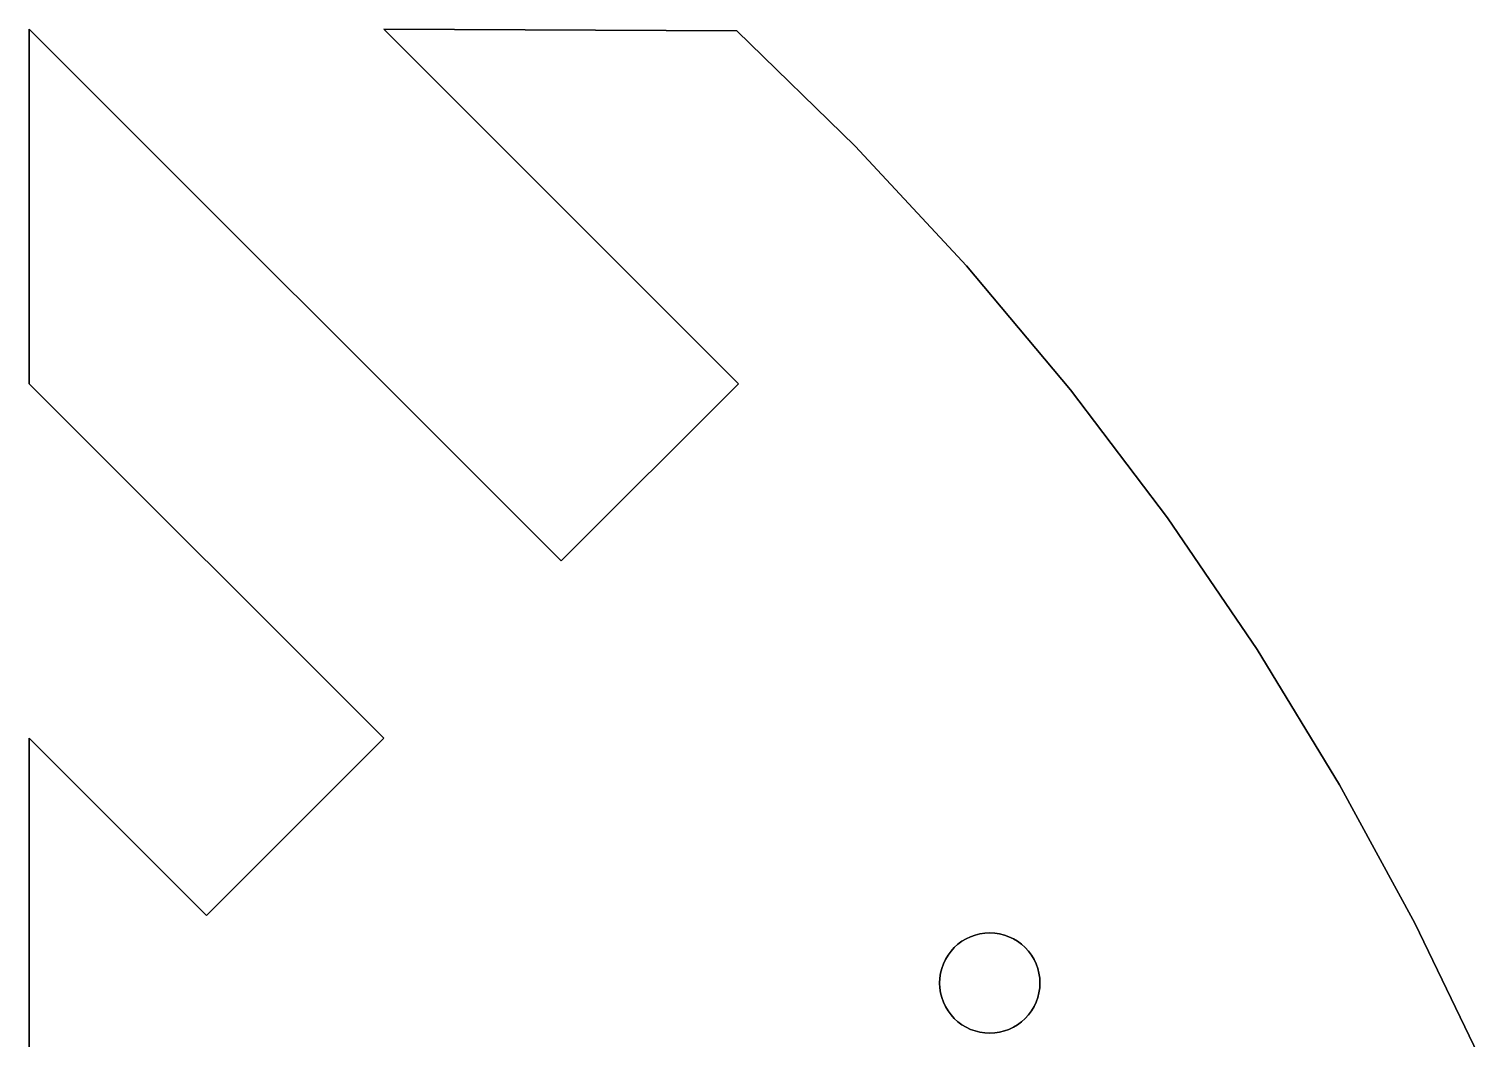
# Model space of a CAD drawing. Extents: x 0 to 16, y 0 to 13.9.
# Drawn here: x 11.668 to 15.291, y 11.361 to 13.878 of the extents above; entities that cross this region are included whole.
import ezdxf

# ---------------------------------------------------------------- set-up
doc = ezdxf.new("R2010")
doc.units = 0
doc.layers.get('0').update_dxf_attribs({"linetype": 'continuous'})

# ---------------------------------------------------------------- blocks, each defined once
blk = doc.blocks.new('FACE133')
at = {"color": 0}
for p, q in [((11.6681, 12.1101), (11.6681, 11.2262)), ((11.6681, 11.2262), (11.6681, 12.1101))]:
    blk.add_line(p, q, dxfattribs=at)
blk = doc.blocks.new('FACE135')
at = {"color": 0}
for p, q in [((12.552, 12.1101), (12.1101, 11.6681)), ((12.1101, 11.6681), (12.552, 12.1101))]:
    blk.add_line(p, q, dxfattribs=at)
blk = doc.blocks.new('FACE136')
at = {"color": 0}
for p, q in [((11.6681, 12.9939), (12.552, 12.1101)), ((12.552, 12.1101), (11.6681, 12.9939))]:
    blk.add_line(p, q, dxfattribs=at)
blk = doc.blocks.new('FACE137')
at = {"color": 0}
for p, q in [((11.6681, 13.8778), (11.6681, 12.9939)), ((11.6681, 12.9939), (11.6681, 13.8778))]:
    blk.add_line(p, q, dxfattribs=at)
blk = doc.blocks.new('FACE140')
at = {"color": 0}
for p, q in [((12.552, 13.8778), (13.4359, 12.9939)), ((13.4359, 12.9939), (12.552, 13.8778))]:
    blk.add_line(p, q, dxfattribs=at)
blk = doc.blocks.new('FACE142')
at = {"color": 0}
for p, q in [((13.7269, 13.5862), (13.4317, 13.8733)), ((13.4317, 13.8733), (13.7269, 13.5862))]:
    blk.add_line(p, q, dxfattribs=at)
blk = doc.blocks.new('FACE147')
at = {"color": 0}
for p, q in [((14.9341, 11.9941), (14.7286, 12.331)), ((14.7286, 12.331), (14.9341, 11.9941))]:
    blk.add_line(p, q, dxfattribs=at)
blk = doc.blocks.new('FACE148')
at = {"color": 0}
for p, q in [((15.1216, 11.6493), (14.9341, 11.9941)), ((14.9341, 11.9941), (15.1216, 11.6493))]:
    blk.add_line(p, q, dxfattribs=at)
blk = doc.blocks.new('FACE149')
at = {"color": 0}
for p, q in [((15.2911, 11.2975), (15.1216, 11.6493)), ((15.1216, 11.6493), (15.2911, 11.2975))]:
    blk.add_line(p, q, dxfattribs=at)
blk = doc.blocks.new('FACE352')
at = {"color": 0}
for p, q in [((14.7286, 12.331), (14.9341, 11.9941)), ((14.9341, 11.9941), (14.7286, 12.331))]:
    blk.add_line(p, q, dxfattribs=at)
blk = doc.blocks.new('FACE353')
at = {"color": 0}
for p, q in [((14.5051, 12.6593), (14.7286, 12.331)), ((14.7286, 12.331), (14.5051, 12.6593))]:
    blk.add_line(p, q, dxfattribs=at)
blk = doc.blocks.new('FACE354')
at = {"color": 0}
for p, q in [((14.2636, 12.9785), (14.5051, 12.6593)), ((14.5051, 12.6593), (14.2636, 12.9785))]:
    blk.add_line(p, q, dxfattribs=at)
blk = doc.blocks.new('FACE355')
at = {"color": 0}
for p, q in [((14.0042, 13.2877), (14.2636, 12.9785)), ((14.2636, 12.9785), (14.0042, 13.2877))]:
    blk.add_line(p, q, dxfattribs=at)
blk = doc.blocks.new('FACE356')
at = {"color": 0}
for p, q in [((13.7269, 13.5862), (14.0042, 13.2877)), ((14.0042, 13.2877), (13.7269, 13.5862))]:
    blk.add_line(p, q, dxfattribs=at)
blk = doc.blocks.new('FACE357')
at = {"color": 0}
for p, q in [((13.4317, 13.8733), (13.7269, 13.5862)), ((13.7269, 13.5862), (13.4317, 13.8733))]:
    blk.add_line(p, q, dxfattribs=at)
blk = doc.blocks.new('FACE359')
at = {"color": 0}
for p, q in [((13.4359, 12.9939), (12.552, 13.8778)), ((12.552, 13.8778), (13.4359, 12.9939))]:
    blk.add_line(p, q, dxfattribs=at)
blk = doc.blocks.new('FACE361')
at = {"color": 0}
for p, q in [((11.6681, 13.8778), (12.9939, 12.552)), ((12.9939, 12.552), (11.6681, 13.8778))]:
    blk.add_line(p, q, dxfattribs=at)
blk = doc.blocks.new('FACE3008')
at = {"color": 0}
for p, q in [((13.9467, 11.4522), (13.9426, 11.4637)), ((13.9426, 11.4637), (13.9467, 11.4522))]:
    blk.add_line(p, q, dxfattribs=at)
blk = doc.blocks.new('FACE3009')
at = {"color": 0}
for p, q in [((13.9426, 11.4637), (13.9467, 11.4522)), ((13.9467, 11.4522), (13.9426, 11.4637))]:
    blk.add_line(p, q, dxfattribs=at)
blk = doc.blocks.new('FACE3010')
at = {"color": 0}
for p, q in [((13.9519, 11.4411), (13.9467, 11.4522)), ((13.9467, 11.4522), (13.9519, 11.4411))]:
    blk.add_line(p, q, dxfattribs=at)
blk = doc.blocks.new('FACE3011')
at = {"color": 0}
for p, q in [((13.9467, 11.4522), (13.9519, 11.4411)), ((13.9519, 11.4411), (13.9467, 11.4522))]:
    blk.add_line(p, q, dxfattribs=at)
blk = doc.blocks.new('FACE3012')
at = {"color": 0}
for p, q in [((13.9582, 11.4306), (13.9519, 11.4411)), ((13.9519, 11.4411), (13.9582, 11.4306))]:
    blk.add_line(p, q, dxfattribs=at)
blk = doc.blocks.new('FACE3013')
at = {"color": 0}
for p, q in [((13.9519, 11.4411), (13.9582, 11.4306)), ((13.9582, 11.4306), (13.9519, 11.4411))]:
    blk.add_line(p, q, dxfattribs=at)
blk = doc.blocks.new('FACE3016')
at = {"color": 0}
for p, q in [((13.9738, 11.4116), (13.9656, 11.4207)), ((13.9656, 11.4207), (13.9738, 11.4116))]:
    blk.add_line(p, q, dxfattribs=at)
blk = doc.blocks.new('FACE3017')
at = {"color": 0}
for p, q in [((13.9656, 11.4207), (13.9738, 11.4116)), ((13.9738, 11.4116), (13.9656, 11.4207))]:
    blk.add_line(p, q, dxfattribs=at)
blk = doc.blocks.new('FACE3019')
at = {"color": 0}
for p, q in [((13.9738, 11.4116), (13.9829, 11.4034)), ((13.9829, 11.4034), (13.9738, 11.4116))]:
    blk.add_line(p, q, dxfattribs=at)
blk = doc.blocks.new('FACE3021')
at = {"color": 0}
for p, q in [((13.9829, 11.4034), (13.9927, 11.3961)), ((13.9927, 11.3961), (13.9829, 11.4034))]:
    blk.add_line(p, q, dxfattribs=at)
blk = doc.blocks.new('FACE3029')
at = {"color": 0}
for p, q in [((14.0259, 11.3804), (14.0378, 11.3774)), ((14.0378, 11.3774), (14.0259, 11.3804))]:
    blk.add_line(p, q, dxfattribs=at)
blk = doc.blocks.new('FACE3030')
at = {"color": 0}
for p, q in [((14.0499, 11.3756), (14.0378, 11.3774)), ((14.0378, 11.3774), (14.0499, 11.3756))]:
    blk.add_line(p, q, dxfattribs=at)
blk = doc.blocks.new('FACE3032')
at = {"color": 0}
for p, q in [((14.0622, 11.375), (14.0499, 11.3756)), ((14.0499, 11.3756), (14.0622, 11.375))]:
    blk.add_line(p, q, dxfattribs=at)
blk = doc.blocks.new('FACE3034')
at = {"color": 0}
for p, q in [((14.0744, 11.3756), (14.0622, 11.375)), ((14.0622, 11.375), (14.0744, 11.3756))]:
    blk.add_line(p, q, dxfattribs=at)
blk = doc.blocks.new('FACE3035')
at = {"color": 0}
for p, q in [((14.0622, 11.375), (14.0744, 11.3756)), ((14.0744, 11.3756), (14.0622, 11.375))]:
    blk.add_line(p, q, dxfattribs=at)
blk = doc.blocks.new('FACE3036')
at = {"color": 0}
for p, q in [((14.0866, 11.3774), (14.0744, 11.3756)), ((14.0744, 11.3756), (14.0866, 11.3774))]:
    blk.add_line(p, q, dxfattribs=at)
blk = doc.blocks.new('FACE3039')
at = {"color": 0}
for p, q in [((14.0866, 11.3774), (14.0985, 11.3804)), ((14.0985, 11.3804), (14.0866, 11.3774))]:
    blk.add_line(p, q, dxfattribs=at)
blk = doc.blocks.new('FACE3045')
at = {"color": 0}
for p, q in [((14.1211, 11.3898), (14.1316, 11.3961)), ((14.1316, 11.3961), (14.1211, 11.3898))]:
    blk.add_line(p, q, dxfattribs=at)
blk = doc.blocks.new('FACE3047')
at = {"color": 0}
for p, q in [((14.1316, 11.3961), (14.1415, 11.4034)), ((14.1415, 11.4034), (14.1316, 11.3961))]:
    blk.add_line(p, q, dxfattribs=at)
blk = doc.blocks.new('FACE3048')
at = {"color": 0}
for p, q in [((14.1506, 11.4116), (14.1415, 11.4034)), ((14.1415, 11.4034), (14.1506, 11.4116))]:
    blk.add_line(p, q, dxfattribs=at)
blk = doc.blocks.new('FACE3049')
at = {"color": 0}
for p, q in [((14.1415, 11.4034), (14.1506, 11.4116)), ((14.1506, 11.4116), (14.1415, 11.4034))]:
    blk.add_line(p, q, dxfattribs=at)
blk = doc.blocks.new('FACE3052')
at = {"color": 0}
for p, q in [((14.1661, 11.4306), (14.1588, 11.4207)), ((14.1588, 11.4207), (14.1661, 11.4306))]:
    blk.add_line(p, q, dxfattribs=at)
blk = doc.blocks.new('FACE3053')
at = {"color": 0}
for p, q in [((14.1588, 11.4207), (14.1661, 11.4306)), ((14.1661, 11.4306), (14.1588, 11.4207))]:
    blk.add_line(p, q, dxfattribs=at)
blk = doc.blocks.new('FACE3057')
at = {"color": 0}
for p, q in [((14.1724, 11.4411), (14.1777, 11.4522)), ((14.1777, 11.4522), (14.1724, 11.4411))]:
    blk.add_line(p, q, dxfattribs=at)
blk = doc.blocks.new('FACE3058')
at = {"color": 0}
for p, q in [((14.1818, 11.4637), (14.1777, 11.4522)), ((14.1777, 11.4522), (14.1818, 11.4637))]:
    blk.add_line(p, q, dxfattribs=at)
blk = doc.blocks.new('FACE3060')
at = {"color": 0}
for p, q in [((14.1848, 11.4756), (14.1818, 11.4637)), ((14.1818, 11.4637), (14.1848, 11.4756))]:
    blk.add_line(p, q, dxfattribs=at)
blk = doc.blocks.new('FACE3064')
at = {"color": 0}
for p, q in [((14.1872, 11.5), (14.1866, 11.4877)), ((14.1866, 11.4877), (14.1872, 11.5))]:
    blk.add_line(p, q, dxfattribs=at)
blk = doc.blocks.new('FACE3065')
at = {"color": 0}
for p, q in [((14.1866, 11.4877), (14.1872, 11.5)), ((14.1872, 11.5), (14.1866, 11.4877))]:
    blk.add_line(p, q, dxfattribs=at)
blk = doc.blocks.new('FACE3067')
at = {"color": 0}
for p, q in [((14.1872, 11.5), (14.1866, 11.5123)), ((14.1866, 11.5123), (14.1872, 11.5))]:
    blk.add_line(p, q, dxfattribs=at)
blk = doc.blocks.new('FACE3068')
at = {"color": 0}
for p, q in [((14.1848, 11.5244), (14.1866, 11.5123)), ((14.1866, 11.5123), (14.1848, 11.5244))]:
    blk.add_line(p, q, dxfattribs=at)
blk = doc.blocks.new('FACE3070')
at = {"color": 0}
for p, q in [((14.1818, 11.5363), (14.1848, 11.5244)), ((14.1848, 11.5244), (14.1818, 11.5363))]:
    blk.add_line(p, q, dxfattribs=at)
blk = doc.blocks.new('FACE3072')
at = {"color": 0}
for p, q in [((14.1777, 11.5478), (14.1818, 11.5363)), ((14.1818, 11.5363), (14.1777, 11.5478))]:
    blk.add_line(p, q, dxfattribs=at)
blk = doc.blocks.new('FACE3075')
at = {"color": 0}
for p, q in [((14.1777, 11.5478), (14.1724, 11.5589)), ((14.1724, 11.5589), (14.1777, 11.5478))]:
    blk.add_line(p, q, dxfattribs=at)
blk = doc.blocks.new('FACE3076')
at = {"color": 0}
for p, q in [((14.1661, 11.5694), (14.1724, 11.5589)), ((14.1724, 11.5589), (14.1661, 11.5694))]:
    blk.add_line(p, q, dxfattribs=at)
blk = doc.blocks.new('FACE3078')
at = {"color": 0}
for p, q in [((14.1588, 11.5793), (14.1661, 11.5694)), ((14.1661, 11.5694), (14.1588, 11.5793))]:
    blk.add_line(p, q, dxfattribs=at)
blk = doc.blocks.new('FACE3079')
at = {"color": 0}
for p, q in [((14.1661, 11.5694), (14.1588, 11.5793)), ((14.1588, 11.5793), (14.1661, 11.5694))]:
    blk.add_line(p, q, dxfattribs=at)
blk = doc.blocks.new('FACE3081')
at = {"color": 0}
for p, q in [((14.1588, 11.5793), (14.1506, 11.5884)), ((14.1506, 11.5884), (14.1588, 11.5793))]:
    blk.add_line(p, q, dxfattribs=at)
blk = doc.blocks.new('FACE3082')
at = {"color": 0}
for p, q in [((14.1415, 11.5966), (14.1506, 11.5884)), ((14.1506, 11.5884), (14.1415, 11.5966))]:
    blk.add_line(p, q, dxfattribs=at)
blk = doc.blocks.new('FACE3083')
at = {"color": 0}
for p, q in [((14.1506, 11.5884), (14.1415, 11.5966)), ((14.1415, 11.5966), (14.1506, 11.5884))]:
    blk.add_line(p, q, dxfattribs=at)
blk = doc.blocks.new('FACE3086')
at = {"color": 0}
for p, q in [((14.1211, 11.6102), (14.1316, 11.6039)), ((14.1316, 11.6039), (14.1211, 11.6102))]:
    blk.add_line(p, q, dxfattribs=at)
blk = doc.blocks.new('FACE3087')
at = {"color": 0}
for p, q in [((14.1316, 11.6039), (14.1211, 11.6102)), ((14.1211, 11.6102), (14.1316, 11.6039))]:
    blk.add_line(p, q, dxfattribs=at)
blk = doc.blocks.new('FACE3089')
at = {"color": 0}
for p, q in [((14.1211, 11.6102), (14.11, 11.6155)), ((14.11, 11.6155), (14.1211, 11.6102))]:
    blk.add_line(p, q, dxfattribs=at)
blk = doc.blocks.new('FACE3090')
at = {"color": 0}
for p, q in [((14.0985, 11.6196), (14.11, 11.6155)), ((14.11, 11.6155), (14.0985, 11.6196))]:
    blk.add_line(p, q, dxfattribs=at)
blk = doc.blocks.new('FACE3093')
at = {"color": 0}
for p, q in [((14.0985, 11.6196), (14.0866, 11.6226)), ((14.0866, 11.6226), (14.0985, 11.6196))]:
    blk.add_line(p, q, dxfattribs=at)
blk = doc.blocks.new('FACE3095')
at = {"color": 0}
for p, q in [((14.0866, 11.6226), (14.0744, 11.6244)), ((14.0744, 11.6244), (14.0866, 11.6226))]:
    blk.add_line(p, q, dxfattribs=at)
blk = doc.blocks.new('FACE3096')
at = {"color": 0}
for p, q in [((14.0622, 11.625), (14.0744, 11.6244)), ((14.0744, 11.6244), (14.0622, 11.625))]:
    blk.add_line(p, q, dxfattribs=at)
blk = doc.blocks.new('FACE3098')
at = {"color": 0}
for p, q in [((14.0499, 11.6244), (14.0622, 11.625)), ((14.0622, 11.625), (14.0499, 11.6244))]:
    blk.add_line(p, q, dxfattribs=at)
blk = doc.blocks.new('FACE3099')
at = {"color": 0}
for p, q in [((14.0622, 11.625), (14.0499, 11.6244)), ((14.0499, 11.6244), (14.0622, 11.625))]:
    blk.add_line(p, q, dxfattribs=at)
blk = doc.blocks.new('FACE3104')
at = {"color": 0}
for p, q in [((14.0143, 11.6155), (14.0259, 11.6196)), ((14.0259, 11.6196), (14.0143, 11.6155))]:
    blk.add_line(p, q, dxfattribs=at)
blk = doc.blocks.new('FACE3105')
at = {"color": 0}
for p, q in [((14.0259, 11.6196), (14.0143, 11.6155)), ((14.0143, 11.6155), (14.0259, 11.6196))]:
    blk.add_line(p, q, dxfattribs=at)
blk = doc.blocks.new('FACE3106')
at = {"color": 0}
for p, q in [((14.0033, 11.6102), (14.0143, 11.6155)), ((14.0143, 11.6155), (14.0033, 11.6102))]:
    blk.add_line(p, q, dxfattribs=at)
blk = doc.blocks.new('FACE3111')
at = {"color": 0}
for p, q in [((13.9927, 11.6039), (13.9829, 11.5966)), ((13.9829, 11.5966), (13.9927, 11.6039))]:
    blk.add_line(p, q, dxfattribs=at)
blk = doc.blocks.new('FACE3112')
at = {"color": 0}
for p, q in [((13.9738, 11.5884), (13.9829, 11.5966)), ((13.9829, 11.5966), (13.9738, 11.5884))]:
    blk.add_line(p, q, dxfattribs=at)
blk = doc.blocks.new('FACE3120')
at = {"color": 0}
for p, q in [((13.9467, 11.5478), (13.9519, 11.5589)), ((13.9519, 11.5589), (13.9467, 11.5478))]:
    blk.add_line(p, q, dxfattribs=at)
blk = doc.blocks.new('FACE3124')
at = {"color": 0}
for p, q in [((13.9396, 11.5244), (13.9426, 11.5363)), ((13.9426, 11.5363), (13.9396, 11.5244))]:
    blk.add_line(p, q, dxfattribs=at)
blk = doc.blocks.new('FACE3126')
at = {"color": 0}
for p, q in [((13.9378, 11.5123), (13.9396, 11.5244)), ((13.9396, 11.5244), (13.9378, 11.5123))]:
    blk.add_line(p, q, dxfattribs=at)
blk = doc.blocks.new('FACE3127')
at = {"color": 0}
for p, q in [((13.9396, 11.5244), (13.9378, 11.5123)), ((13.9378, 11.5123), (13.9396, 11.5244))]:
    blk.add_line(p, q, dxfattribs=at)
blk = doc.blocks.new('FACE3130')
at = {"color": 0}
for p, q in [((13.9378, 11.4877), (13.9372, 11.5)), ((13.9372, 11.5), (13.9378, 11.4877))]:
    blk.add_line(p, q, dxfattribs=at)
blk = doc.blocks.new('FACE3132')
at = {"color": 0}
for p, q in [((13.9396, 11.4756), (13.9378, 11.4877)), ((13.9378, 11.4877), (13.9396, 11.4756))]:
    blk.add_line(p, q, dxfattribs=at)
blk = doc.blocks.new('FACE3133')
at = {"color": 0}
for p, q in [((13.9378, 11.4877), (13.9396, 11.4756)), ((13.9396, 11.4756), (13.9378, 11.4877))]:
    blk.add_line(p, q, dxfattribs=at)
blk = doc.blocks.new('FACE3136')
at = {"color": 0}
for p, q in [((13.9467, 11.4522), (13.9426, 11.4637)), ((13.9426, 11.4637), (13.9467, 11.4522))]:
    blk.add_line(p, q, dxfattribs=at)
blk = doc.blocks.new('FACE3137')
at = {"color": 0}
for p, q in [((13.9426, 11.4637), (13.9467, 11.4522)), ((13.9467, 11.4522), (13.9426, 11.4637))]:
    blk.add_line(p, q, dxfattribs=at)
blk = doc.blocks.new('FACE3138')
at = {"color": 0}
for p, q in [((13.9519, 11.4411), (13.9467, 11.4522)), ((13.9467, 11.4522), (13.9519, 11.4411))]:
    blk.add_line(p, q, dxfattribs=at)
blk = doc.blocks.new('FACE3139')
at = {"color": 0}
for p, q in [((13.9467, 11.4522), (13.9519, 11.4411)), ((13.9519, 11.4411), (13.9467, 11.4522))]:
    blk.add_line(p, q, dxfattribs=at)
blk = doc.blocks.new('FACE3140')
at = {"color": 0}
for p, q in [((13.9582, 11.4306), (13.9519, 11.4411)), ((13.9519, 11.4411), (13.9582, 11.4306))]:
    blk.add_line(p, q, dxfattribs=at)
blk = doc.blocks.new('FACE3141')
at = {"color": 0}
for p, q in [((13.9519, 11.4411), (13.9582, 11.4306)), ((13.9582, 11.4306), (13.9519, 11.4411))]:
    blk.add_line(p, q, dxfattribs=at)
blk = doc.blocks.new('FACE3144')
at = {"color": 0}
for p, q in [((13.9738, 11.4116), (13.9656, 11.4207)), ((13.9656, 11.4207), (13.9738, 11.4116))]:
    blk.add_line(p, q, dxfattribs=at)
blk = doc.blocks.new('FACE3145')
at = {"color": 0}
for p, q in [((13.9656, 11.4207), (13.9738, 11.4116)), ((13.9738, 11.4116), (13.9656, 11.4207))]:
    blk.add_line(p, q, dxfattribs=at)
blk = doc.blocks.new('FACE3147')
at = {"color": 0}
for p, q in [((13.9738, 11.4116), (13.9829, 11.4034)), ((13.9829, 11.4034), (13.9738, 11.4116))]:
    blk.add_line(p, q, dxfattribs=at)
blk = doc.blocks.new('FACE3149')
at = {"color": 0}
for p, q in [((13.9829, 11.4034), (13.9927, 11.3961)), ((13.9927, 11.3961), (13.9829, 11.4034))]:
    blk.add_line(p, q, dxfattribs=at)
blk = doc.blocks.new('FACE3157')
at = {"color": 0}
for p, q in [((14.0259, 11.3804), (14.0378, 11.3774)), ((14.0378, 11.3774), (14.0259, 11.3804))]:
    blk.add_line(p, q, dxfattribs=at)
blk = doc.blocks.new('FACE3158')
at = {"color": 0}
for p, q in [((14.0499, 11.3756), (14.0378, 11.3774)), ((14.0378, 11.3774), (14.0499, 11.3756))]:
    blk.add_line(p, q, dxfattribs=at)
blk = doc.blocks.new('FACE3160')
at = {"color": 0}
for p, q in [((14.0622, 11.375), (14.0499, 11.3756)), ((14.0499, 11.3756), (14.0622, 11.375))]:
    blk.add_line(p, q, dxfattribs=at)
blk = doc.blocks.new('FACE3162')
at = {"color": 0}
for p, q in [((14.0744, 11.3756), (14.0622, 11.375)), ((14.0622, 11.375), (14.0744, 11.3756))]:
    blk.add_line(p, q, dxfattribs=at)
blk = doc.blocks.new('FACE3163')
at = {"color": 0}
for p, q in [((14.0622, 11.375), (14.0744, 11.3756)), ((14.0744, 11.3756), (14.0622, 11.375))]:
    blk.add_line(p, q, dxfattribs=at)
blk = doc.blocks.new('FACE3164')
at = {"color": 0}
for p, q in [((14.0866, 11.3774), (14.0744, 11.3756)), ((14.0744, 11.3756), (14.0866, 11.3774))]:
    blk.add_line(p, q, dxfattribs=at)
blk = doc.blocks.new('FACE3167')
at = {"color": 0}
for p, q in [((14.0866, 11.3774), (14.0985, 11.3804)), ((14.0985, 11.3804), (14.0866, 11.3774))]:
    blk.add_line(p, q, dxfattribs=at)
blk = doc.blocks.new('FACE3173')
at = {"color": 0}
for p, q in [((14.1211, 11.3898), (14.1316, 11.3961)), ((14.1316, 11.3961), (14.1211, 11.3898))]:
    blk.add_line(p, q, dxfattribs=at)
blk = doc.blocks.new('FACE3175')
at = {"color": 0}
for p, q in [((14.1316, 11.3961), (14.1415, 11.4034)), ((14.1415, 11.4034), (14.1316, 11.3961))]:
    blk.add_line(p, q, dxfattribs=at)
blk = doc.blocks.new('FACE3176')
at = {"color": 0}
for p, q in [((14.1506, 11.4116), (14.1415, 11.4034)), ((14.1415, 11.4034), (14.1506, 11.4116))]:
    blk.add_line(p, q, dxfattribs=at)
blk = doc.blocks.new('FACE3177')
at = {"color": 0}
for p, q in [((14.1415, 11.4034), (14.1506, 11.4116)), ((14.1506, 11.4116), (14.1415, 11.4034))]:
    blk.add_line(p, q, dxfattribs=at)
blk = doc.blocks.new('FACE3180')
at = {"color": 0}
for p, q in [((14.1661, 11.4306), (14.1588, 11.4207)), ((14.1588, 11.4207), (14.1661, 11.4306))]:
    blk.add_line(p, q, dxfattribs=at)
blk = doc.blocks.new('FACE3181')
at = {"color": 0}
for p, q in [((14.1588, 11.4207), (14.1661, 11.4306)), ((14.1661, 11.4306), (14.1588, 11.4207))]:
    blk.add_line(p, q, dxfattribs=at)
blk = doc.blocks.new('FACE3185')
at = {"color": 0}
for p, q in [((14.1724, 11.4411), (14.1777, 11.4522)), ((14.1777, 11.4522), (14.1724, 11.4411))]:
    blk.add_line(p, q, dxfattribs=at)
blk = doc.blocks.new('FACE3186')
at = {"color": 0}
for p, q in [((14.1818, 11.4637), (14.1777, 11.4522)), ((14.1777, 11.4522), (14.1818, 11.4637))]:
    blk.add_line(p, q, dxfattribs=at)
blk = doc.blocks.new('FACE3188')
at = {"color": 0}
for p, q in [((14.1848, 11.4756), (14.1818, 11.4637)), ((14.1818, 11.4637), (14.1848, 11.4756))]:
    blk.add_line(p, q, dxfattribs=at)
blk = doc.blocks.new('FACE3192')
at = {"color": 0}
for p, q in [((14.1872, 11.5), (14.1866, 11.4877)), ((14.1866, 11.4877), (14.1872, 11.5))]:
    blk.add_line(p, q, dxfattribs=at)
blk = doc.blocks.new('FACE3193')
at = {"color": 0}
for p, q in [((14.1866, 11.4877), (14.1872, 11.5)), ((14.1872, 11.5), (14.1866, 11.4877))]:
    blk.add_line(p, q, dxfattribs=at)
blk = doc.blocks.new('FACE3195')
at = {"color": 0}
for p, q in [((14.1872, 11.5), (14.1866, 11.5123)), ((14.1866, 11.5123), (14.1872, 11.5))]:
    blk.add_line(p, q, dxfattribs=at)
blk = doc.blocks.new('FACE3196')
at = {"color": 0}
for p, q in [((14.1848, 11.5244), (14.1866, 11.5123)), ((14.1866, 11.5123), (14.1848, 11.5244))]:
    blk.add_line(p, q, dxfattribs=at)

msp = doc.modelspace()

# ---------------------------------------------------------------- linework, layer by layer
at = {"color": 0}
for points in [[(12.9939, 12.552), (12.9939, 12.552), (11.6681, 13.8778), (11.6681, 13.8778)], [(11.6681, 12.9939), (11.6681, 12.9939), (11.6681, 13.8778), (11.6681, 13.8778)], [(13.4317, 13.8733), (13.4317, 13.8733), (12.552, 13.8778), (12.552, 13.8778)], [(12.552, 13.8778), (12.552, 13.8778), (13.4317, 13.8733), (13.4317, 13.8733)], [(14.0042, 13.2877), (14.0042, 13.2877), (13.7269, 13.5862), (13.7269, 13.5862)], [(14.2636, 12.9785), (14.2636, 12.9785), (14.0042, 13.2877), (14.0042, 13.2877)], [(12.552, 12.1101), (12.552, 12.1101), (11.6681, 12.9939), (11.6681, 12.9939)], [(13.4359, 12.9939), (13.4359, 12.9939), (12.9939, 12.552), (12.9939, 12.552)], [(12.9939, 12.552), (12.9939, 12.552), (13.4359, 12.9939), (13.4359, 12.9939)], [(14.5051, 12.6593), (14.5051, 12.6593), (14.2636, 12.9785), (14.2636, 12.9785)], [(14.7286, 12.331), (14.7286, 12.331), (14.5051, 12.6593), (14.5051, 12.6593)], [(12.1101, 11.6681), (12.1101, 11.6681), (11.6681, 12.1101), (11.6681, 12.1101)], [(11.6681, 12.1101), (11.6681, 12.1101), (12.1101, 11.6681), (12.1101, 11.6681)], [(11.6681, 11.2262), (11.6681, 11.2262), (11.6681, 12.1101), (11.6681, 12.1101)], [(12.1101, 11.6681), (12.1101, 11.6681), (12.552, 12.1101), (12.552, 12.1101)], [(14.9341, 11.9941), (14.9341, 11.9941), (15.1216, 11.6493), (15.1216, 11.6493)], [(15.1216, 11.6493), (15.1216, 11.6493), (15.2911, 11.2975), (15.2911, 11.2975)], [(13.9829, 11.5966), (13.9738, 11.5884), (13.9738, 11.5884), (13.9829, 11.5966)], [(13.9829, 11.5966), (13.9829, 11.5966), (13.9927, 11.6039), (13.9927, 11.6039)], [(13.9927, 11.6039), (13.9927, 11.6039), (14.0033, 11.6102), (14.0033, 11.6102)], [(14.0033, 11.6102), (13.9927, 11.6039), (13.9927, 11.6039), (14.0033, 11.6102)], [(14.0143, 11.6155), (14.0033, 11.6102), (14.0033, 11.6102), (14.0143, 11.6155)], [(14.0259, 11.6196), (14.0259, 11.6196), (14.0378, 11.6226), (14.0378, 11.6226)], [(14.0378, 11.6226), (14.0259, 11.6196), (14.0259, 11.6196), (14.0378, 11.6226)], [(14.0378, 11.6226), (14.0378, 11.6226), (14.0499, 11.6244), (14.0499, 11.6244)], [(14.0499, 11.6244), (14.0378, 11.6226), (14.0378, 11.6226), (14.0499, 11.6244)], [(14.0744, 11.6244), (14.0622, 11.625), (14.0622, 11.625), (14.0744, 11.6244)], [(14.0744, 11.6244), (14.0744, 11.6244), (14.0866, 11.6226), (14.0866, 11.6226)], [(14.0866, 11.6226), (14.0866, 11.6226), (14.0985, 11.6196), (14.0985, 11.6196)], [(14.11, 11.6155), (14.0985, 11.6196), (14.0985, 11.6196), (14.11, 11.6155)], [(14.11, 11.6155), (14.11, 11.6155), (14.1211, 11.6102), (14.1211, 11.6102)], [(14.1316, 11.6039), (14.1316, 11.6039), (14.1415, 11.5966), (14.1415, 11.5966)], [(14.1415, 11.5966), (14.1316, 11.6039), (14.1316, 11.6039), (14.1415, 11.5966)], [(13.9519, 11.5589), (13.9467, 11.5478), (13.9467, 11.5478), (13.9519, 11.5589)], [(13.9519, 11.5589), (13.9519, 11.5589), (13.9582, 11.5694), (13.9582, 11.5694)], [(13.9582, 11.5694), (13.9519, 11.5589), (13.9519, 11.5589), (13.9582, 11.5694)], [(13.9582, 11.5694), (13.9582, 11.5694), (13.9656, 11.5793), (13.9656, 11.5793)], [(13.9656, 11.5793), (13.9582, 11.5694), (13.9582, 11.5694), (13.9656, 11.5793)], [(13.9656, 11.5793), (13.9656, 11.5793), (13.9738, 11.5884), (13.9738, 11.5884)], [(13.9738, 11.5884), (13.9656, 11.5793), (13.9656, 11.5793), (13.9738, 11.5884)], [(14.1506, 11.5884), (14.1506, 11.5884), (14.1588, 11.5793), (14.1588, 11.5793)], [(14.1724, 11.5589), (14.1661, 11.5694), (14.1661, 11.5694), (14.1724, 11.5589)], [(14.1724, 11.5589), (14.1724, 11.5589), (14.1777, 11.5478), (14.1777, 11.5478)], [(13.9426, 11.5363), (13.9396, 11.5244), (13.9396, 11.5244), (13.9426, 11.5363)], [(13.9426, 11.5363), (13.9426, 11.5363), (13.9467, 11.5478), (13.9467, 11.5478)], [(13.9467, 11.5478), (13.9426, 11.5363), (13.9426, 11.5363), (13.9467, 11.5478)], [(14.1818, 11.5363), (14.1777, 11.5478), (14.1777, 11.5478), (14.1818, 11.5363)], [(14.1848, 11.5244), (14.1818, 11.5363), (14.1818, 11.5363), (14.1848, 11.5244)], [(14.1866, 11.5123), (14.1848, 11.5244), (14.1848, 11.5244), (14.1866, 11.5123)], [(14.1866, 11.5123), (14.1848, 11.5244), (14.1848, 11.5244), (14.1866, 11.5123)], [(13.9372, 11.5), (13.9372, 11.5), (13.9378, 11.5123), (13.9378, 11.5123)], [(13.9378, 11.5123), (13.9372, 11.5), (13.9372, 11.5), (13.9378, 11.5123)], [(13.9372, 11.5), (13.9378, 11.4877), (13.9378, 11.4877), (13.9372, 11.5)], [(14.1866, 11.4877), (14.1866, 11.4877), (14.1848, 11.4756), (14.1848, 11.4756)], [(14.1848, 11.4756), (14.1866, 11.4877), (14.1866, 11.4877), (14.1848, 11.4756)], [(14.1866, 11.4877), (14.1866, 11.4877), (14.1848, 11.4756), (14.1848, 11.4756)], [(14.1848, 11.4756), (14.1866, 11.4877), (14.1866, 11.4877), (14.1848, 11.4756)], [(14.1866, 11.5123), (14.1866, 11.5123), (14.1872, 11.5), (14.1872, 11.5)], [(14.1866, 11.5123), (14.1866, 11.5123), (14.1872, 11.5), (14.1872, 11.5)], [(13.9426, 11.4637), (13.9426, 11.4637), (13.9396, 11.4756), (13.9396, 11.4756)], [(13.9396, 11.4756), (13.9426, 11.4637), (13.9426, 11.4637), (13.9396, 11.4756)], [(13.9426, 11.4637), (13.9426, 11.4637), (13.9396, 11.4756), (13.9396, 11.4756)], [(13.9396, 11.4756), (13.9426, 11.4637), (13.9426, 11.4637), (13.9396, 11.4756)], [(14.1777, 11.4522), (14.1777, 11.4522), (14.1724, 11.4411), (14.1724, 11.4411)], [(14.1777, 11.4522), (14.1777, 11.4522), (14.1724, 11.4411), (14.1724, 11.4411)], [(14.1777, 11.4522), (14.1818, 11.4637), (14.1818, 11.4637), (14.1777, 11.4522)], [(14.1777, 11.4522), (14.1818, 11.4637), (14.1818, 11.4637), (14.1777, 11.4522)], [(14.1818, 11.4637), (14.1848, 11.4756), (14.1848, 11.4756), (14.1818, 11.4637)], [(14.1818, 11.4637), (14.1848, 11.4756), (14.1848, 11.4756), (14.1818, 11.4637)], [(13.9656, 11.4207), (13.9656, 11.4207), (13.9582, 11.4306), (13.9582, 11.4306)], [(13.9582, 11.4306), (13.9656, 11.4207), (13.9656, 11.4207), (13.9582, 11.4306)], [(13.9656, 11.4207), (13.9656, 11.4207), (13.9582, 11.4306), (13.9582, 11.4306)], [(13.9582, 11.4306), (13.9656, 11.4207), (13.9656, 11.4207), (13.9582, 11.4306)], [(14.1588, 11.4207), (14.1588, 11.4207), (14.1506, 11.4116), (14.1506, 11.4116)], [(14.1506, 11.4116), (14.1588, 11.4207), (14.1588, 11.4207), (14.1506, 11.4116)], [(14.1588, 11.4207), (14.1588, 11.4207), (14.1506, 11.4116), (14.1506, 11.4116)], [(14.1506, 11.4116), (14.1588, 11.4207), (14.1588, 11.4207), (14.1506, 11.4116)], [(14.1724, 11.4411), (14.1724, 11.4411), (14.1661, 11.4306), (14.1661, 11.4306)], [(14.1661, 11.4306), (14.1724, 11.4411), (14.1724, 11.4411), (14.1661, 11.4306)], [(14.1724, 11.4411), (14.1724, 11.4411), (14.1661, 11.4306), (14.1661, 11.4306)], [(14.1661, 11.4306), (14.1724, 11.4411), (14.1724, 11.4411), (14.1661, 11.4306)], [(13.9829, 11.4034), (13.9829, 11.4034), (13.9738, 11.4116), (13.9738, 11.4116)], [(13.9829, 11.4034), (13.9829, 11.4034), (13.9738, 11.4116), (13.9738, 11.4116)], [(13.9927, 11.3961), (13.9927, 11.3961), (13.9829, 11.4034), (13.9829, 11.4034)], [(13.9927, 11.3961), (13.9927, 11.3961), (13.9829, 11.4034), (13.9829, 11.4034)], [(14.0033, 11.3898), (14.0033, 11.3898), (13.9927, 11.3961), (13.9927, 11.3961)], [(13.9927, 11.3961), (14.0033, 11.3898), (14.0033, 11.3898), (13.9927, 11.3961)], [(14.0033, 11.3898), (14.0033, 11.3898), (13.9927, 11.3961), (13.9927, 11.3961)], [(13.9927, 11.3961), (14.0033, 11.3898), (14.0033, 11.3898), (13.9927, 11.3961)], [(14.0143, 11.3845), (14.0143, 11.3845), (14.0033, 11.3898), (14.0033, 11.3898)], [(14.0033, 11.3898), (14.0143, 11.3845), (14.0143, 11.3845), (14.0033, 11.3898)], [(14.0143, 11.3845), (14.0143, 11.3845), (14.0033, 11.3898), (14.0033, 11.3898)], [(14.0033, 11.3898), (14.0143, 11.3845), (14.0143, 11.3845), (14.0033, 11.3898)], [(14.0259, 11.3804), (14.0259, 11.3804), (14.0143, 11.3845), (14.0143, 11.3845)], [(14.0143, 11.3845), (14.0259, 11.3804), (14.0259, 11.3804), (14.0143, 11.3845)], [(14.0259, 11.3804), (14.0259, 11.3804), (14.0143, 11.3845), (14.0143, 11.3845)], [(14.0143, 11.3845), (14.0259, 11.3804), (14.0259, 11.3804), (14.0143, 11.3845)], [(14.0378, 11.3774), (14.0378, 11.3774), (14.0259, 11.3804), (14.0259, 11.3804)], [(14.0378, 11.3774), (14.0378, 11.3774), (14.0259, 11.3804), (14.0259, 11.3804)], [(14.0378, 11.3774), (14.0499, 11.3756), (14.0499, 11.3756), (14.0378, 11.3774)], [(14.0378, 11.3774), (14.0499, 11.3756), (14.0499, 11.3756), (14.0378, 11.3774)], [(14.0744, 11.3756), (14.0866, 11.3774), (14.0866, 11.3774), (14.0744, 11.3756)], [(14.0744, 11.3756), (14.0866, 11.3774), (14.0866, 11.3774), (14.0744, 11.3756)], [(14.0985, 11.3804), (14.0985, 11.3804), (14.0866, 11.3774), (14.0866, 11.3774)], [(14.0985, 11.3804), (14.0985, 11.3804), (14.0866, 11.3774), (14.0866, 11.3774)], [(14.11, 11.3845), (14.11, 11.3845), (14.0985, 11.3804), (14.0985, 11.3804)], [(14.0985, 11.3804), (14.11, 11.3845), (14.11, 11.3845), (14.0985, 11.3804)], [(14.11, 11.3845), (14.11, 11.3845), (14.0985, 11.3804), (14.0985, 11.3804)], [(14.0985, 11.3804), (14.11, 11.3845), (14.11, 11.3845), (14.0985, 11.3804)], [(14.1211, 11.3898), (14.1211, 11.3898), (14.11, 11.3845), (14.11, 11.3845)], [(14.11, 11.3845), (14.1211, 11.3898), (14.1211, 11.3898), (14.11, 11.3845)], [(14.1211, 11.3898), (14.1211, 11.3898), (14.11, 11.3845), (14.11, 11.3845)], [(14.11, 11.3845), (14.1211, 11.3898), (14.1211, 11.3898), (14.11, 11.3845)], [(14.1316, 11.3961), (14.1316, 11.3961), (14.1211, 11.3898), (14.1211, 11.3898)], [(14.1316, 11.3961), (14.1316, 11.3961), (14.1211, 11.3898), (14.1211, 11.3898)], [(14.1415, 11.4034), (14.1415, 11.4034), (14.1316, 11.3961), (14.1316, 11.3961)], [(14.1415, 11.4034), (14.1415, 11.4034), (14.1316, 11.3961), (14.1316, 11.3961)], [(14.0499, 11.3756), (14.0622, 11.375), (14.0622, 11.375), (14.0499, 11.3756)], [(14.0499, 11.3756), (14.0622, 11.375), (14.0622, 11.375), (14.0499, 11.3756)]]:
    msp.add_lwpolyline(points, close=True, dxfattribs=at)

# ---------------------------------------------------------------- block references
for name in ['FACE137', 'FACE361', 'FACE140', 'FACE359', 'FACE142', 'FACE357', 'FACE356', 'FACE355', 'FACE136', 'FACE354', 'FACE353', 'FACE147', 'FACE352', 'FACE133', 'FACE135', 'FACE148', 'FACE149', 'FACE3112', 'FACE3111', 'FACE3106', 'FACE3104', 'FACE3105', 'FACE3098', 'FACE3099', 'FACE3096', 'FACE3095', 'FACE3093', 'FACE3090', 'FACE3089', 'FACE3086', 'FACE3087', 'FACE3082', 'FACE3083', 'FACE3120', 'FACE3081', 'FACE3078', 'FACE3079', 'FACE3076', 'FACE3075', 'FACE3126', 'FACE3127', 'FACE3124', 'FACE3072', 'FACE3070', 'FACE3068', 'FACE3196', 'FACE3130', 'FACE3132', 'FACE3133', 'FACE3067', 'FACE3195', 'FACE3064', 'FACE3065', 'FACE3192', 'FACE3193', 'FACE3008', 'FACE3009', 'FACE3136', 'FACE3137', 'FACE3010', 'FACE3011', 'FACE3138', 'FACE3139', 'FACE3057', 'FACE3185', 'FACE3058', 'FACE3186', 'FACE3060', 'FACE3188', 'FACE3012', 'FACE3013', 'FACE3140', 'FACE3141', 'FACE3016', 'FACE3017', 'FACE3144', 'FACE3145', 'FACE3052', 'FACE3053', 'FACE3180', 'FACE3181', 'FACE3019', 'FACE3147', 'FACE3021', 'FACE3149', 'FACE3029', 'FACE3157', 'FACE3030', 'FACE3158', 'FACE3036', 'FACE3164', 'FACE3039', 'FACE3167', 'FACE3045', 'FACE3173', 'FACE3047', 'FACE3175', 'FACE3048', 'FACE3049', 'FACE3176', 'FACE3177', 'FACE3032', 'FACE3160', 'FACE3034', 'FACE3035', 'FACE3162', 'FACE3163']:
    msp.add_blockref(name, (0, 0))

doc.saveas('drawing.dxf')
